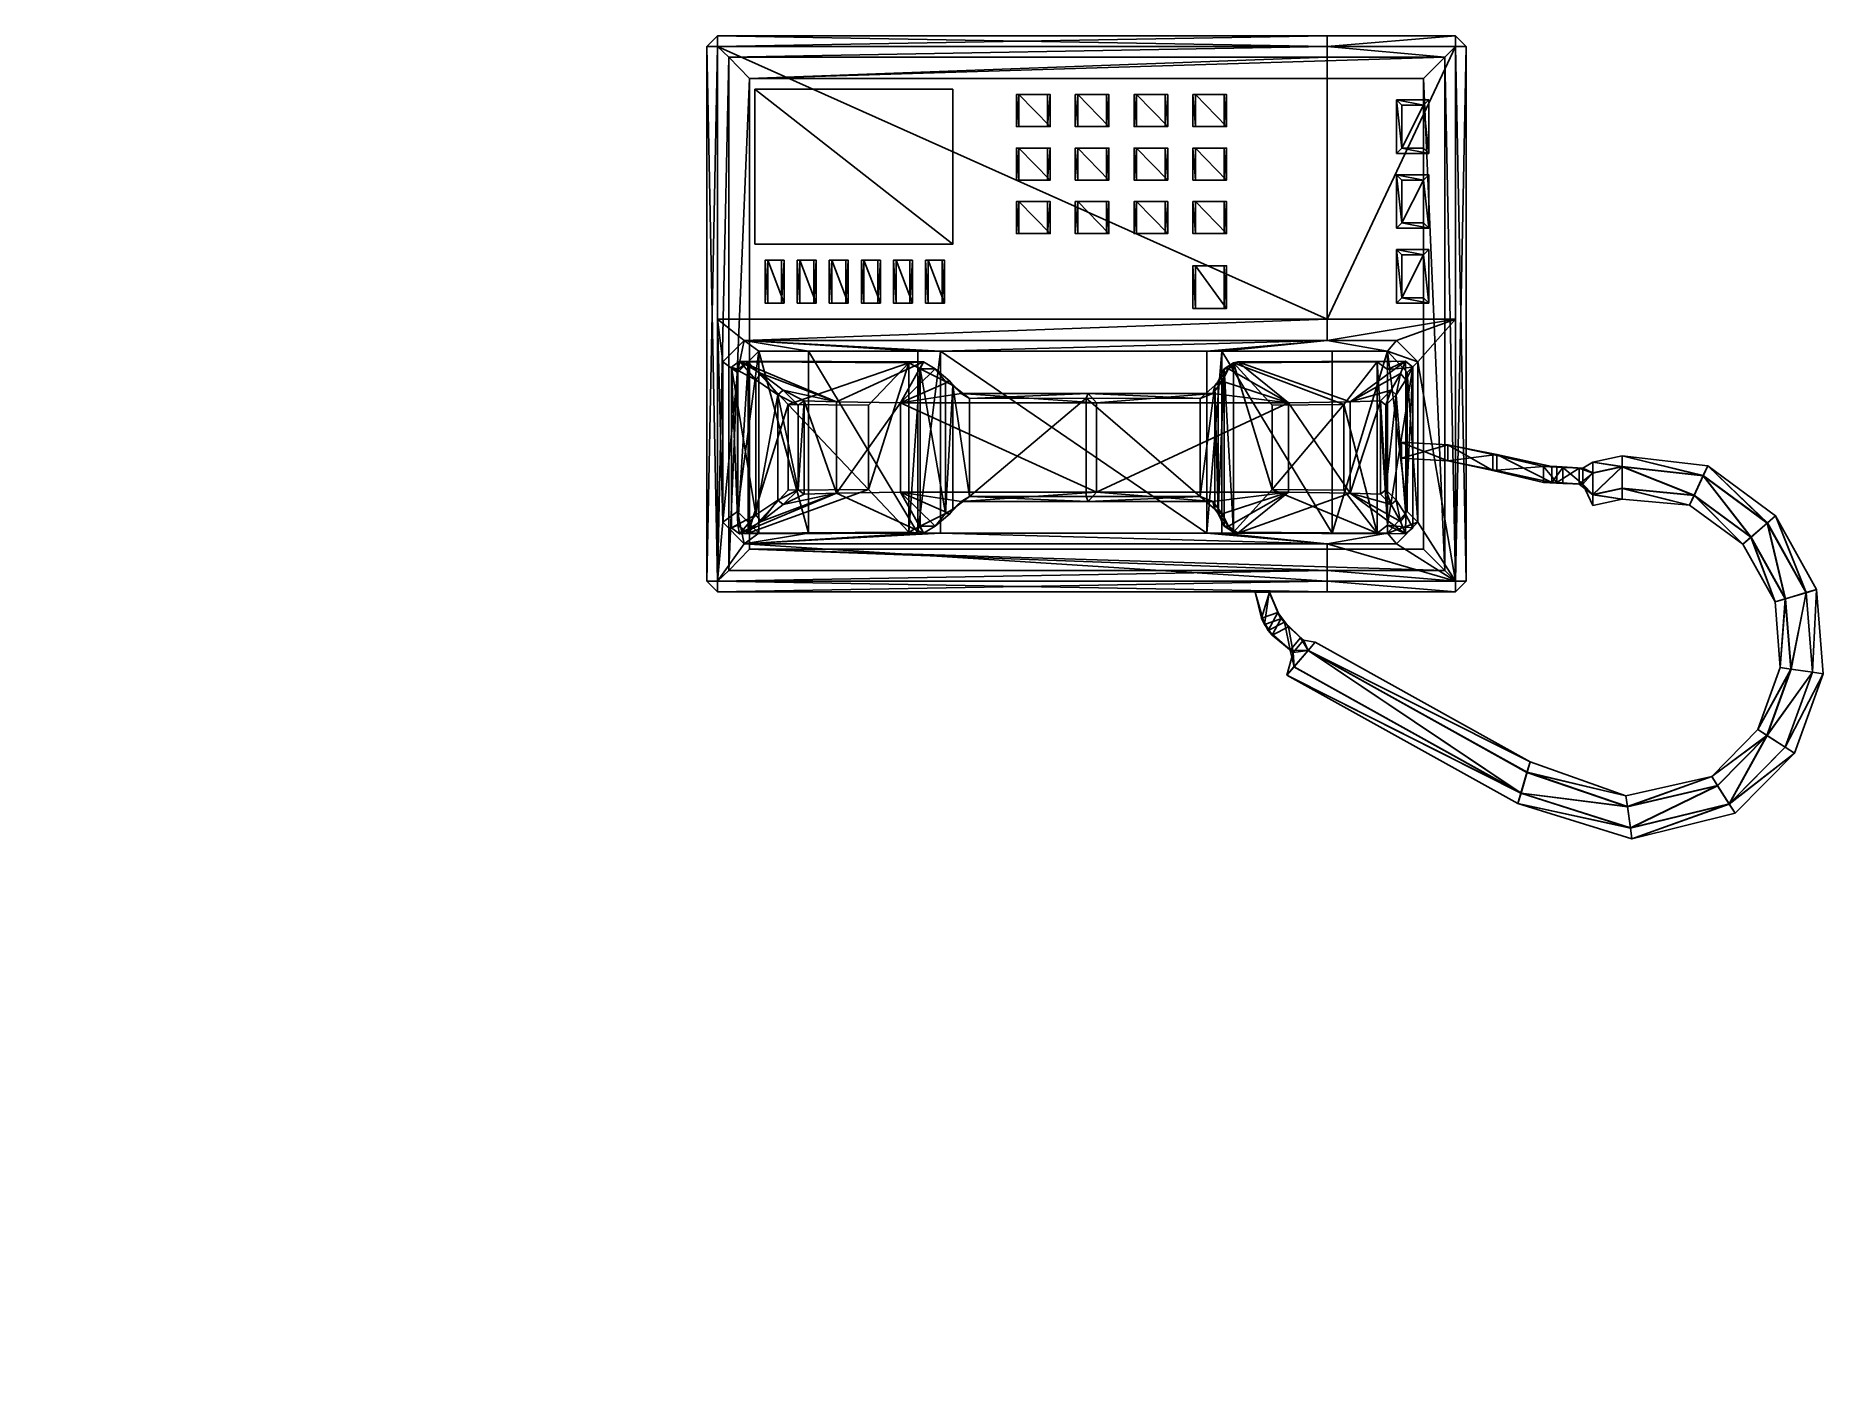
# Model space of a CAD drawing. Extents: x 0 to 20.9, y 0 to 15.8.
import ezdxf

# ---------------------------------------------------------------- set-up
doc = ezdxf.new("R2010")
doc.units = 0
doc.layers.get('0').update_dxf_attribs({"linetype": 'CONTINUOUS'})
doc.layers.add('_KTI_CONTROL', color=7, linetype='CONTINUOUS')

msp = doc.modelspace()

# ---------------------------------------------------------------- linework, layer by layer
at = {"layer": '_KTI_CONTROL'}
for points in [[(0, 0, 0), (0, 0, 0), (0, 0, 0), (0, 0, 0)], [(0, 0, 0), (0, 0, 0)], [(0, 0, 0), (0, 0, 0)]]:
    msp.add_polyline3d(points, dxfattribs=at)

# ---------------------------------------------------------------- meshes
at = {"color": 0, "linetype": 'BYBLOCK'}
mesh = msp.add_polyface(dxfattribs=at)
corners = [(8.912, 11.493, 8.122), (8.912, 10.501, 8.122), (8.981, 11.544, 8.128), (8.031, 11.997, 7.493), (8.281, 12.247, 7.433), (7.969, 12.497, 7.509), (7.844, 15.685, 7.414), (7.844, 9.435, 7.414), (7.969, 15.685, 7.509), (7.969, 9.435, 7.509), (8.031, 10.122, 7.493), (8.415, 11.786, 7.541), (8.674, 11.612, 7.871), (8.477, 11.861, 7.529), (8.735, 11.665, 7.859), (8.415, 10.208, 7.541), (9.361, 11.532, 8.115), (9.034, 9.997, 6.423), (9.034, 12.122, 6.423), (8.452, 12.122, 6.426), (8.202, 11.872, 6.464), (8.202, 10.247, 6.464), (8.205, 10.087, 6.5), (8.205, 11.907, 6.5), (8.327, 11.997, 6.475), (8.795, 11.498, 6.582), (10.203, 11.987, 6.605), (7.969, 15.685, 6.259), (8.101, 15.56, 6.227), (7.969, 9.435, 6.259), (8.101, 9.56, 6.227), (7.844, 9.435, 6.414), (7.844, 15.685, 6.414), (7.969, 15.81, 6.414), (8.224, 12.007, 7.082), (8.133, 11.935, 7.088), (7.969, 15.81, 7.351), (10.31, 12.122, 6.445)]
mesh.append_faces([[corners[k] for k in face] for face in [(33, 27, 32), (8, 36, 6)]], dxfattribs={"color": 0})
mesh.append_faces([[corners[k] for k in face] for face in [(23, 34, 24), (11, 34, 35), (4, 20, 19)]], dxfattribs={"vtx0": -1, "color": 0})
mesh.append_faces([[corners[k] for k in face] for face in [(3, 5, 10), (13, 12, 14), (0, 14, 12), (14, 16, 13), (13, 16, 34), (37, 4, 18)]], dxfattribs={"vtx0": -1, "vtx1": -1, "color": 0})
mesh.append_faces([[corners[k] for k in face] for face in [(11, 13, 34)]], dxfattribs={"vtx0": -1, "vtx2": -1, "color": 0})
mesh.append_faces([[corners[k] for k in face] for face in [(0, 1, 2), (6, 7, 8), (9, 8, 7), (11, 15, 12), (27, 28, 29), (30, 29, 28), (24, 34, 26), (23, 22, 35), (35, 34, 23), (6, 36, 32), (33, 32, 36), (3, 20, 4)]], dxfattribs={"vtx1": -1, "color": 0})
mesh.append_faces([[corners[k] for k in face] for face in [(3, 4, 5), (11, 12, 13)]], dxfattribs={"vtx1": -1, "vtx2": -1, "color": 0})
mesh.append_faces([[corners[k] for k in face] for face in [(1, 0, 12), (14, 2, 16), (0, 2, 14), (17, 18, 19), (19, 20, 21), (22, 23, 24), (25, 24, 26), (29, 31, 32), (32, 27, 29), (20, 3, 10), (32, 31, 7), (7, 6, 32), (15, 11, 35), (4, 19, 18)]], dxfattribs={"vtx2": -1, "color": 0})
mesh = msp.add_polyface(dxfattribs=at)
corners = [(9.361, 10.462, 8.115), (9.361, 11.532, 8.115), (8.981, 11.544, 8.128), (10.915, 11.571, 7.29), (10.915, 10.423, 7.29), (10.719, 11.72, 7.266), (12.276, 11.572, 7.082), (10.633, 10.225, 7.156), (10.633, 11.77, 7.156), (13.611, 11.571, 6.745), (12.3, 11.628, 7.201), (10.203, 10.007, 6.605), (10.203, 11.987, 6.605), (10.338, 11.916, 6.642), (9.733, 11.493, 6.648), (9.733, 10.504, 6.648), (10.31, 9.997, 6.445), (10.31, 12.122, 6.445), (9.034, 12.122, 6.423), (10.576, 12.122, 6.696), (8.795, 11.498, 6.582), (10.376, 11.999, 7.144), (10.511, 11.917, 7.181), (8.224, 12.007, 7.082), (10.818, 11.629, 7.438), (10.108, 11.52, 8.028), (8.281, 12.247, 7.433), (10.683, 11.772, 7.401), (12.399, 11.518, 7.692), (15.094, 15.81, 5.664), (15.094, 15.81, 4.664), (7.969, 15.81, 6.414), (7.969, 15.81, 7.351), (8.101, 15.56, 6.227), (7.969, 15.685, 6.259), (15.094, 15.685, 4.539), (15.094, 12.247, 5.789), (15.094, 12.497, 5.789), (7.969, 12.497, 7.509), (15.094, 15.685, 5.789), (7.969, 15.685, 7.509), (13.688, 9.997, 5.97), (13.688, 12.122, 5.97)]
mesh.append_faces([[corners[k] for k in face] for face in [(21, 13, 12), (12, 23, 21), (34, 30, 35), (39, 32, 40)]], dxfattribs={"vtx0": -1, "color": 0})
mesh.append_faces([[corners[k] for k in face] for face in [(10, 3, 24), (19, 26, 17), (24, 28, 10), (24, 5, 27), (27, 8, 22)]], dxfattribs={"vtx0": -1, "vtx1": -1, "color": 0})
mesh.append_faces([[corners[k] for k in face] for face in [(11, 12, 13), (1, 21, 23), (25, 22, 21), (25, 24, 27), (25, 27, 22), (24, 25, 28), (29, 30, 31)]], dxfattribs={"vtx0": -1, "vtx2": -1, "color": 0})
mesh.append_faces([[corners[k] for k in face] for face in [(3, 4, 5), (14, 12, 15), (17, 16, 19), (8, 7, 13), (13, 22, 8), (31, 30, 34)]], dxfattribs={"vtx1": -1, "color": 0})
mesh.append_faces([[corners[k] for k in face] for face in [(9, 6, 10), (6, 3, 10), (1, 25, 21), (3, 5, 24), (5, 8, 27), (36, 26, 19), (37, 38, 26)]], dxfattribs={"vtx1": -1, "vtx2": -1, "color": 0})
mesh.append_faces([[corners[k] for k in face] for face in [(0, 1, 2), (4, 3, 6), (7, 8, 5), (16, 17, 18), (12, 14, 20), (21, 22, 13), (31, 32, 29), (33, 34, 35), (37, 39, 40), (40, 38, 37), (39, 29, 32), (41, 42, 19)]], dxfattribs={"vtx2": -1, "color": 0})
mesh = msp.add_polyface(dxfattribs=at)
corners = [(13.819, 11.77, 6.512), (13.868, 11.772, 6.757), (13.941, 11.917, 6.487), (16.594, 12.497, 5.789), (16.594, 15.685, 5.789), (15.094, 12.497, 5.789), (15.094, 15.685, 5.789), (16.156, 11.997, 5.789), (15.906, 12.247, 5.789), (15.094, 12.247, 5.789), (15.95, 11.861, 6.017), (16.012, 11.786, 6.004), (16.01, 12.007, 5.507), (16.096, 11.935, 5.477), (16.719, 9.435, 5.664), (16.719, 15.685, 5.664), (16.594, 15.81, 5.664), (15.094, 15.81, 5.664), (13.688, 12.122, 5.97), (13.862, 12.122, 5.705), (15.798, 12.122, 4.897), (16.031, 11.872, 4.851), (15.801, 11.907, 4.963), (15.678, 11.997, 4.988), (15.289, 11.498, 5.269), (14.001, 11.987, 5.837), (16.594, 15.685, 4.539), (16.469, 15.56, 4.539), (15.094, 15.685, 4.539), (15.094, 15.56, 4.539), (16.594, 9.435, 4.539), (16.719, 15.685, 4.664), (16.594, 15.81, 4.664), (15.094, 15.81, 4.664), (8.101, 15.56, 6.227), (14.051, 11.999, 6.401), (10.576, 12.122, 6.696), (8.281, 12.247, 7.433), (15.364, 11.532, 6.901), (13.891, 11.916, 5.923)]
mesh.append_faces([[corners[k] for k in face] for face in [(16, 4, 15), (32, 31, 26)]], dxfattribs={"color": 0})
mesh.append_faces([[corners[k] for k in face] for face in [(12, 11, 13), (7, 20, 21), (12, 22, 23), (12, 25, 35), (5, 37, 9), (39, 35, 25)]], dxfattribs={"vtx0": -1, "color": 0})
mesh.append_faces([[corners[k] for k in face] for face in [(7, 3, 8), (8, 3, 9), (10, 11, 12), (33, 17, 32), (35, 38, 12)]], dxfattribs={"vtx0": -1, "vtx1": -1, "color": 0})
mesh.append_faces([[corners[k] for k in face] for face in [(0, 1, 2), (9, 18, 19), (9, 19, 20), (9, 36, 18)]], dxfattribs={"vtx0": -1, "vtx2": -1, "color": 0})
mesh.append_faces([[corners[k] for k in face] for face in [(3, 4, 5), (6, 5, 4), (5, 9, 3), (4, 16, 6), (17, 6, 16), (23, 24, 25), (26, 27, 28), (29, 28, 27), (15, 14, 31), (16, 32, 17), (2, 35, 39)]], dxfattribs={"vtx1": -1, "color": 0})
mesh.append_faces([[corners[k] for k in face] for face in [(14, 15, 4), (7, 8, 20), (20, 8, 9), (12, 13, 22), (27, 26, 30), (30, 26, 31), (32, 26, 28), (28, 33, 32), (16, 15, 31), (31, 32, 16), (28, 29, 34), (12, 23, 25), (2, 39, 0)]], dxfattribs={"vtx2": -1, "color": 0})
mesh = msp.add_polyface(dxfattribs=at)
corners = [(15.78, 10.501, 6.732), (15.78, 11.493, 6.732), (15.719, 11.544, 6.765), (13.611, 11.571, 6.745), (12.3, 11.628, 7.201), (13.758, 11.629, 6.843), (13.611, 10.423, 6.745), (12.276, 11.572, 7.082), (13.819, 11.77, 6.512), (13.819, 10.225, 6.512), (13.782, 11.72, 6.647), (15.902, 11.612, 6.409), (15.841, 11.665, 6.421), (15.364, 11.532, 6.901), (14.641, 11.52, 7.11), (13.868, 11.772, 6.757), (13.941, 11.917, 6.487), (14.051, 11.999, 6.401), (12.399, 11.518, 7.692), (16.594, 12.497, 5.789), (16.156, 11.997, 5.789), (16.594, 9.435, 5.789), (14.001, 11.987, 5.837), (14.001, 10.007, 5.837), (13.891, 11.916, 5.923), (13.688, 12.122, 5.97), (13.688, 9.997, 5.97), (13.862, 12.122, 5.705), (14.45, 11.493, 5.693), (14.45, 10.504, 5.693), (16.012, 11.786, 6.004), (16.012, 10.208, 6.004), (16.096, 11.935, 5.477), (16.594, 15.685, 5.789), (16.719, 9.435, 5.664), (15.801, 11.907, 4.963), (15.801, 10.087, 4.963), (15.678, 11.997, 4.988), (16.031, 11.872, 4.851), (15.798, 12.122, 4.897), (16.031, 10.247, 4.851), (15.152, 12.122, 5.166), (15.152, 9.997, 5.166), (16.156, 10.122, 5.789), (15.289, 11.498, 5.269), (16.594, 9.435, 4.539), (16.469, 9.56, 4.539), (16.469, 15.56, 4.539), (16.719, 15.685, 4.664), (16.719, 9.435, 4.664), (15.95, 11.861, 6.017), (16.01, 12.007, 5.507)]
mesh.append_faces([[corners[k] for k in face] for face in [(5, 14, 15), (15, 14, 16), (16, 14, 17), (14, 5, 18), (19, 20, 21), (22, 23, 24)]], dxfattribs={"vtx0": -1, "vtx1": -1, "color": 0})
mesh.append_faces([[corners[k] for k in face] for face in [(3, 4, 5), (10, 5, 15), (12, 1, 11), (18, 5, 4), (11, 50, 12), (13, 12, 50), (13, 50, 51)]], dxfattribs={"vtx0": -1, "vtx2": -1, "color": 0})
mesh.append_faces([[corners[k] for k in face] for face in [(3, 6, 7), (8, 9, 10), (1, 0, 11), (2, 12, 13), (2, 1, 12), (25, 26, 27), (30, 31, 32), (35, 36, 37), (38, 39, 40), (41, 42, 39), (20, 38, 43), (28, 22, 44), (49, 48, 34)]], dxfattribs={"vtx1": -1, "color": 0})
mesh.append_faces([[corners[k] for k in face] for face in [(10, 3, 5), (8, 10, 15), (11, 30, 50), (14, 13, 17)]], dxfattribs={"vtx1": -1, "vtx2": -1, "color": 0})
mesh.append_faces([[corners[k] for k in face] for face in [(0, 1, 2), (6, 3, 10), (22, 28, 29), (33, 21, 34), (36, 35, 32), (42, 41, 27), (45, 46, 47), (48, 49, 45), (31, 30, 11), (9, 8, 24)]], dxfattribs={"vtx2": -1, "color": 0})
mesh = msp.add_polyface(dxfattribs=at)
corners = [(16.469, 15.56, 4.539), (16.219, 15.31, 4.039), (8.344, 15.31, 4.039), (15.094, 15.56, 4.539), (16.469, 9.56, 4.539), (16.219, 9.81, 4.039), (8.344, 9.81, 4.039), (15.094, 9.56, 4.539), (8.101, 15.56, 6.227), (8.101, 9.56, 6.227)]
mesh.append_faces([[corners[k] for k in face] for face in [(3, 2, 8), (6, 7, 9)]], dxfattribs={"vtx0": -1, "color": 0})
mesh.append_faces([[corners[k] for k in face] for face in [(7, 6, 4)]], dxfattribs={"vtx0": -1, "vtx1": -1, "color": 0})
mesh.append_faces([[corners[k] for k in face] for face in [(2, 3, 0)]], dxfattribs={"vtx0": -1, "vtx2": -1, "color": 0})
mesh.append_faces([[corners[k] for k in face] for face in [(0, 4, 1), (5, 1, 4), (5, 4, 6)]], dxfattribs={"vtx1": -1, "color": 0})
mesh.append_faces([[corners[k] for k in face] for face in [(0, 1, 2), (9, 8, 2), (2, 6, 9)]], dxfattribs={"vtx2": -1, "color": 0})
at = {"color": 7, "linetype": 'BYBLOCK'}
mesh = msp.add_polyface(dxfattribs=at)
corners = [(8.406, 13.372, 7.408), (10.719, 13.372, 6.851), (8.406, 15.185, 7.408), (10.719, 15.185, 6.851)]
mesh.append_faces([[corners[k] for k in face] for face in [(0, 1, 2), (3, 2, 1)]], dxfattribs={"vtx1": -1, "color": 7})
at = {"color": 251, "linetype": 'BYBLOCK'}
mesh = msp.add_polyface(dxfattribs=at)
corners = [(12.544, 14.747, 6.536), (12.515, 14.747, 6.415), (12.544, 15.122, 6.536), (12.515, 15.122, 6.415), (12.544, 14.122, 6.536), (12.515, 14.122, 6.415), (12.544, 14.497, 6.536), (12.515, 14.497, 6.415), (12.544, 13.497, 6.536), (12.515, 13.497, 6.415), (12.544, 13.872, 6.536), (12.515, 13.872, 6.415), (13.232, 14.122, 6.369), (13.202, 14.122, 6.247), (13.232, 14.497, 6.369), (13.202, 14.497, 6.247), (13.232, 13.497, 6.369), (13.202, 13.497, 6.247), (13.232, 13.872, 6.369), (13.202, 13.872, 6.247), (13.232, 14.747, 6.369), (13.202, 14.747, 6.247), (13.232, 15.122, 6.369), (13.202, 15.122, 6.247), (13.919, 14.747, 6.203), (13.89, 14.747, 6.082), (13.919, 15.122, 6.203), (13.89, 15.122, 6.082), (13.919, 14.122, 6.203), (13.89, 14.122, 6.082), (13.919, 14.497, 6.203), (13.89, 14.497, 6.082), (13.919, 13.497, 6.203), (13.89, 13.497, 6.082), (13.919, 13.872, 6.203), (13.89, 13.872, 6.082), (13.919, 12.622, 6.203), (13.89, 12.622, 6.082), (13.919, 13.122, 6.203), (13.89, 13.122, 6.082), (13.555, 14.747, 6.292), (13.555, 15.122, 6.292), (13.525, 15.122, 6.17), (13.525, 14.747, 6.17), (13.555, 14.497, 6.292), (13.525, 14.497, 6.17), (13.555, 14.122, 6.292), (13.525, 14.122, 6.17), (13.555, 13.497, 6.292), (13.555, 13.872, 6.292), (13.525, 13.872, 6.17), (13.525, 13.497, 6.17), (13.555, 13.122, 6.292), (13.525, 13.122, 6.17), (13.555, 12.622, 6.292), (13.525, 12.622, 6.17), (12.867, 14.122, 6.457), (12.838, 14.122, 6.336), (12.838, 14.497, 6.336), (12.867, 14.497, 6.457), (12.838, 13.872, 6.336), (12.867, 13.872, 6.457), (12.867, 13.497, 6.457), (12.838, 13.497, 6.336), (12.838, 15.122, 6.336), (12.867, 15.122, 6.457), (12.867, 14.747, 6.457), (12.838, 14.747, 6.336), (11.857, 14.122, 6.703), (11.827, 14.122, 6.581), (11.857, 14.497, 6.703), (11.827, 14.497, 6.581), (11.857, 13.497, 6.703), (11.827, 13.497, 6.581), (11.857, 13.872, 6.703), (11.827, 13.872, 6.581), (11.857, 14.747, 6.703), (11.827, 14.747, 6.581), (11.857, 15.122, 6.703), (11.827, 15.122, 6.581), (12.18, 15.122, 6.625), (12.15, 15.122, 6.503), (12.18, 14.747, 6.625), (12.15, 14.747, 6.503), (12.18, 14.497, 6.625), (12.15, 14.497, 6.503), (12.18, 14.122, 6.625), (12.15, 14.122, 6.503), (12.18, 13.872, 6.625), (12.15, 13.872, 6.503), (12.18, 13.497, 6.625), (12.15, 13.497, 6.503), (11.492, 14.122, 6.791), (11.463, 14.122, 6.67), (11.463, 14.497, 6.67), (11.492, 14.497, 6.791), (11.463, 13.872, 6.67), (11.492, 13.872, 6.791), (11.492, 13.497, 6.791), (11.463, 13.497, 6.67), (11.463, 15.122, 6.67), (11.492, 15.122, 6.791), (11.492, 14.747, 6.791), (11.463, 14.747, 6.67)]
mesh.append_faces([[corners[k] for k in face] for face in [(0, 1, 2), (3, 2, 1), (4, 5, 6), (7, 6, 5), (8, 9, 10), (11, 10, 9), (12, 13, 14), (15, 14, 13), (16, 17, 18), (19, 18, 17), (20, 21, 22), (23, 22, 21), (24, 25, 26), (27, 26, 25), (28, 29, 30), (31, 30, 29), (32, 33, 34), (35, 34, 33), (36, 37, 38), (39, 38, 37), (40, 24, 41), (26, 41, 24), (41, 42, 40), (43, 40, 42), (44, 45, 46), (47, 46, 45), (46, 28, 44), (30, 44, 28), (48, 32, 49), (34, 49, 32), (49, 50, 48), (51, 48, 50), (52, 53, 54), (55, 54, 53), (54, 36, 52), (38, 52, 36), (40, 43, 24), (25, 24, 43), (46, 47, 28), (29, 28, 47), (48, 51, 32), (33, 32, 51), (54, 55, 36), (37, 36, 55), (56, 57, 12), (13, 12, 57), (62, 63, 16), (17, 16, 63), (66, 67, 20), (21, 20, 67), (59, 58, 56), (57, 56, 58), (61, 60, 62), (63, 62, 60), (65, 64, 66), (67, 66, 64), (56, 12, 59), (14, 59, 12), (62, 16, 61), (18, 61, 16), (66, 20, 65), (22, 65, 20), (68, 69, 70), (71, 70, 69), (72, 73, 74), (75, 74, 73), (76, 77, 78), (79, 78, 77), (80, 81, 82), (83, 82, 81), (84, 85, 86), (87, 86, 85), (88, 89, 90), (91, 90, 89), (82, 0, 80), (2, 80, 0), (86, 4, 84), (6, 84, 4), (90, 8, 88), (10, 88, 8), (82, 83, 0), (1, 0, 83), (86, 87, 4), (5, 4, 87), (90, 91, 8), (9, 8, 91), (92, 93, 68), (69, 68, 93), (98, 99, 72), (73, 72, 99), (102, 103, 76), (77, 76, 103), (95, 94, 92), (93, 92, 94), (97, 96, 98), (99, 98, 96), (101, 100, 102), (103, 102, 100), (92, 68, 95), (70, 95, 68), (98, 72, 97), (74, 97, 72), (102, 76, 101), (78, 101, 76)]], dxfattribs={"vtx1": -1, "color": 251})
mesh.append_faces([[corners[k] for k in face] for face in [(26, 27, 42), (42, 41, 26), (30, 31, 45), (45, 44, 30), (34, 35, 50), (50, 49, 34), (38, 39, 53), (53, 52, 38), (14, 15, 58), (58, 59, 14), (18, 19, 60), (60, 61, 18), (22, 23, 64), (64, 65, 22), (2, 3, 81), (81, 80, 2), (6, 7, 85), (85, 84, 6), (10, 11, 89), (89, 88, 10), (70, 71, 94), (94, 95, 70), (74, 75, 96), (96, 97, 74), (78, 79, 100), (100, 101, 78)]], dxfattribs={"vtx2": -1, "color": 251})
mesh = msp.add_polyface(dxfattribs=at)
corners = [(16.219, 14.997, 5.978), (15.969, 14.997, 5.978), (15.969, 14.497, 5.978), (16.219, 14.497, 5.978), (16.219, 14.122, 5.978), (15.969, 14.122, 5.978), (15.969, 13.622, 5.978), (16.219, 13.622, 5.978), (16.219, 13.247, 5.978), (15.969, 13.247, 5.978), (15.969, 12.747, 5.978), (16.219, 12.747, 5.978), (16.281, 14.435, 5.791), (16.281, 15.06, 5.791), (16.281, 13.56, 5.791), (16.281, 14.185, 5.791), (16.281, 12.685, 5.791), (16.281, 13.31, 5.791), (15.906, 14.435, 5.791), (15.906, 15.06, 5.791), (15.906, 13.56, 5.791), (15.906, 14.185, 5.791), (15.906, 12.685, 5.791), (15.906, 13.31, 5.791)]
mesh.append_faces([[corners[k] for k in face] for face in [(3, 12, 0), (13, 0, 12), (7, 14, 4), (15, 4, 14), (11, 16, 8), (17, 8, 16), (18, 12, 2), (3, 2, 12), (1, 19, 2), (18, 2, 19), (20, 14, 6), (7, 6, 14), (5, 21, 6), (20, 6, 21), (22, 16, 10), (11, 10, 16), (9, 23, 10), (22, 10, 23)]], dxfattribs={"vtx1": -1, "color": 251})
mesh.append_faces([[corners[k] for k in face] for face in [(0, 1, 2), (2, 3, 0), (4, 5, 6), (6, 7, 4), (8, 9, 10), (10, 11, 8), (8, 17, 23), (23, 9, 8), (4, 15, 21), (21, 5, 4), (0, 13, 19), (19, 1, 0)]], dxfattribs={"vtx2": -1, "color": 251})
mesh = msp.add_polyface(dxfattribs=at)
corners = [(8.555, 12.685, 7.498), (8.747, 12.685, 7.451), (8.555, 13.185, 7.498), (8.747, 13.185, 7.451), (8.525, 13.185, 7.377), (8.525, 12.685, 7.377), (9.122, 12.685, 7.36), (9.093, 12.685, 7.238), (9.122, 13.185, 7.36), (9.093, 13.185, 7.238), (9.305, 12.685, 7.317), (9.497, 12.685, 7.27), (9.305, 13.185, 7.317), (9.497, 13.185, 7.27), (10.055, 12.685, 7.138), (10.247, 12.685, 7.091), (10.055, 13.185, 7.138), (10.247, 13.185, 7.091), (9.872, 12.685, 7.182), (9.843, 12.685, 7.06), (9.872, 13.185, 7.182), (9.843, 13.185, 7.06), (9.68, 13.185, 7.229), (9.65, 13.185, 7.107), (9.68, 12.685, 7.229), (9.65, 12.685, 7.107), (9.275, 12.685, 7.195), (9.468, 12.685, 7.148), (9.275, 13.185, 7.195), (9.468, 13.185, 7.148), (10.622, 12.685, 6.999), (10.593, 12.685, 6.877), (10.622, 13.185, 6.999), (10.593, 13.185, 6.877), (10.218, 13.185, 6.97), (10.025, 13.185, 7.017), (10.025, 12.685, 7.017), (10.218, 12.685, 6.97), (10.43, 12.685, 7.046), (10.4, 12.685, 6.924), (10.4, 13.185, 6.924), (10.43, 13.185, 7.046), (8.93, 13.185, 7.407), (8.9, 13.185, 7.285), (8.93, 12.685, 7.407), (8.9, 12.685, 7.285), (8.718, 12.685, 7.33), (8.718, 13.185, 7.33)]
mesh.append_faces([[corners[k] for k in face] for face in [(0, 1, 2), (3, 2, 1), (2, 4, 0), (5, 0, 4), (6, 7, 8), (9, 8, 7), (10, 11, 12), (13, 12, 11), (14, 15, 16), (17, 16, 15), (18, 19, 20), (21, 20, 19), (22, 23, 24), (25, 24, 23), (24, 25, 18), (19, 18, 25), (24, 18, 22), (20, 22, 18), (10, 26, 11), (27, 11, 26), (12, 28, 10), (26, 10, 28), (11, 27, 13), (29, 13, 27), (30, 31, 32), (33, 32, 31), (16, 35, 14), (36, 14, 35), (14, 36, 15), (37, 15, 36), (38, 39, 30), (31, 30, 39), (38, 30, 41), (32, 41, 30), (15, 37, 17), (34, 17, 37), (41, 40, 38), (39, 38, 40), (42, 43, 44), (45, 44, 43), (44, 45, 6), (7, 6, 45), (0, 5, 1), (46, 1, 5), (1, 46, 3), (47, 3, 46), (44, 6, 42), (8, 42, 6)]], dxfattribs={"vtx1": -1, "color": 251})
mesh.append_faces([[corners[k] for k in face] for face in [(20, 21, 23), (23, 22, 20), (13, 29, 28), (28, 12, 13), (17, 34, 35), (35, 16, 17), (32, 33, 40), (40, 41, 32), (8, 9, 43), (43, 42, 8), (3, 47, 4), (4, 2, 3)]], dxfattribs={"vtx2": -1, "color": 251})
at = {"color": 0, "linetype": 'BYBLOCK'}
mesh = msp.add_polyface(dxfattribs=at)
corners = [(8.981, 11.544, 8.128), (8.981, 10.45, 8.128), (9.361, 10.462, 8.115), (8.912, 10.501, 8.122), (7.969, 9.435, 7.509), (8.281, 9.872, 7.433), (8.031, 10.122, 7.493), (7.969, 12.497, 7.509), (8.674, 10.382, 7.871), (8.415, 10.208, 7.541), (8.477, 10.133, 7.529), (8.735, 10.329, 7.859), (8.674, 11.612, 7.871), (8.795, 10.498, 6.582), (8.795, 11.498, 6.582), (9.733, 10.504, 6.648), (9.733, 11.493, 6.648), (9.034, 12.122, 6.423), (9.034, 9.997, 6.423), (10.31, 9.997, 6.445), (8.452, 12.122, 6.426), (8.452, 9.997, 6.426), (8.202, 10.247, 6.464), (8.327, 11.997, 6.475), (8.327, 9.997, 6.475), (8.205, 10.087, 6.5), (10.203, 10.007, 6.605), (7.969, 9.435, 6.259), (7.969, 9.31, 6.414), (7.844, 9.435, 6.414), (8.224, 9.987, 7.082), (8.133, 10.059, 7.088), (8.133, 11.935, 7.088), (8.202, 11.872, 6.464), (7.969, 9.31, 7.351), (7.844, 9.435, 7.414), (10.376, 9.995, 7.144)]
mesh.append_faces([[corners[k] for k in face] for face in [(27, 28, 29), (34, 4, 35)]], dxfattribs={"color": 0})
mesh.append_faces([[corners[k] for k in face] for face in [(30, 25, 24), (30, 9, 31), (5, 18, 21), (22, 5, 21)]], dxfattribs={"vtx0": -1, "color": 0})
mesh.append_faces([[corners[k] for k in face] for face in [(1, 0, 3), (4, 6, 7), (13, 14, 15), (16, 15, 14), (10, 9, 30), (36, 2, 30)]], dxfattribs={"vtx0": -1, "vtx1": -1, "color": 0})
mesh.append_faces([[corners[k] for k in face] for face in [(0, 1, 2), (4, 5, 6), (8, 10, 11), (11, 3, 8), (23, 24, 25), (2, 11, 10), (2, 10, 30), (5, 19, 18)]], dxfattribs={"vtx0": -1, "vtx2": -1, "color": 0})
mesh.append_faces([[corners[k] for k in face] for face in [(8, 12, 9), (1, 3, 11), (1, 11, 2), (13, 24, 14), (31, 32, 25), (6, 5, 22)]], dxfattribs={"vtx1": -1, "color": 0})
mesh.append_faces([[corners[k] for k in face] for face in [(8, 9, 10), (23, 14, 24)]], dxfattribs={"vtx1": -1, "vtx2": -1, "color": 0})
mesh.append_faces([[corners[k] for k in face] for face in [(12, 8, 3), (17, 18, 19), (20, 21, 18), (22, 21, 20), (15, 26, 24), (24, 13, 15), (30, 24, 26), (30, 31, 25), (6, 22, 33), (34, 35, 29), (29, 28, 34), (32, 31, 9)]], dxfattribs={"vtx2": -1, "color": 0})
mesh = msp.add_polyface(dxfattribs=at)
corners = [(9.361, 11.532, 8.115), (9.361, 10.462, 8.115), (10.108, 11.52, 8.028), (10.108, 10.474, 8.028), (12.399, 10.476, 7.692), (12.399, 11.518, 7.692), (10.719, 10.274, 7.266), (10.719, 11.72, 7.266), (10.915, 10.423, 7.29), (12.276, 11.572, 7.082), (12.276, 10.422, 7.082), (10.633, 10.225, 7.156), (13.611, 10.423, 6.745), (12.3, 10.366, 7.201), (10.338, 11.916, 6.642), (10.338, 10.078, 6.642), (10.203, 10.007, 6.605), (9.733, 10.504, 6.648), (10.203, 11.987, 6.605), (10.576, 9.997, 6.696), (10.576, 12.122, 6.696), (10.31, 9.997, 6.445), (10.511, 10.078, 7.181), (10.376, 9.995, 7.144), (8.224, 9.987, 7.082), (10.818, 10.365, 7.438), (8.281, 9.872, 7.433), (10.683, 10.222, 7.401), (15.094, 9.31, 4.664), (15.094, 9.31, 5.664), (7.969, 9.31, 6.414), (7.969, 9.31, 7.351), (7.969, 9.435, 6.259), (8.101, 9.56, 6.227), (15.094, 9.56, 4.539), (15.094, 9.435, 4.539), (15.094, 9.872, 5.789), (7.969, 9.435, 7.509), (15.094, 9.435, 5.789), (13.688, 9.997, 5.97)]
mesh.append_faces([[corners[k] for k in face] for face in [(15, 23, 16), (24, 16, 23), (28, 32, 35), (31, 38, 37)]], dxfattribs={"vtx0": -1, "color": 0})
mesh.append_faces([[corners[k] for k in face] for face in [(6, 7, 8), (10, 9, 12), (25, 3, 27), (27, 3, 22), (22, 3, 23), (3, 25, 4), (28, 29, 30), (36, 19, 26)]], dxfattribs={"vtx0": -1, "vtx1": -1, "color": 0})
mesh.append_faces([[corners[k] for k in face] for face in [(4, 5, 2), (9, 10, 8), (7, 6, 11), (8, 13, 25), (4, 25, 13), (6, 25, 27), (11, 27, 22)]], dxfattribs={"vtx0": -1, "vtx2": -1, "color": 0})
mesh.append_faces([[corners[k] for k in face] for face in [(0, 1, 2), (3, 2, 1), (19, 20, 21), (15, 14, 11), (22, 23, 15), (31, 30, 29), (29, 38, 31)]], dxfattribs={"vtx1": -1, "color": 0})
mesh.append_faces([[corners[k] for k in face] for face in [(10, 12, 13), (16, 17, 18), (8, 10, 13), (3, 1, 23), (19, 21, 26), (6, 8, 25), (11, 6, 27), (37, 38, 26)]], dxfattribs={"vtx1": -1, "vtx2": -1, "color": 0})
mesh.append_faces([[corners[k] for k in face] for face in [(2, 3, 4), (14, 15, 16), (22, 15, 11), (32, 33, 34), (34, 35, 32), (28, 30, 32), (20, 19, 39)]], dxfattribs={"vtx2": -1, "color": 0})
mesh = msp.add_polyface(dxfattribs=at)
corners = [(15.364, 11.532, 6.901), (15.364, 10.462, 6.901), (15.719, 11.544, 6.765), (14.641, 11.52, 7.11), (14.641, 10.474, 7.11), (12.3, 10.366, 7.201), (13.611, 10.423, 6.745), (13.758, 10.365, 6.843), (13.782, 10.274, 6.647), (13.782, 11.72, 6.647), (13.819, 10.225, 6.512), (13.941, 10.078, 6.487), (14.051, 9.995, 6.401), (13.868, 10.222, 6.757), (12.399, 10.476, 7.692), (12.399, 11.518, 7.692), (13.891, 10.078, 5.923), (13.891, 11.916, 5.923), (14.001, 10.007, 5.837), (13.862, 9.997, 5.705), (13.862, 12.122, 5.705), (13.688, 9.997, 5.97), (14.45, 10.504, 5.693), (14.001, 11.987, 5.837), (15.678, 9.997, 4.988), (15.289, 10.498, 5.269), (15.289, 11.498, 5.269), (14.531, 9.308, 5.351), (14.531, 9.308, 5.101), (14.156, 9.308, 5.101), (14.156, 9.308, 5.351), (15.798, 9.997, 4.897), (15.094, 9.872, 5.789), (14.45, 11.493, 5.693), (15.152, 9.997, 5.166), (16.01, 9.987, 5.507), (10.576, 9.997, 6.696), (8.281, 9.872, 7.433), (15.094, 9.435, 5.789)]
mesh.append_faces([[corners[k] for k in face] for face in [(18, 35, 12), (37, 38, 32), (12, 16, 18)]], dxfattribs={"vtx0": -1, "color": 0})
mesh.append_faces([[corners[k] for k in face] for face in [(5, 6, 7), (7, 8, 13), (13, 10, 11), (7, 14, 5), (15, 14, 3)]], dxfattribs={"vtx0": -1, "vtx1": -1, "color": 0})
mesh.append_faces([[corners[k] for k in face] for face in [(4, 11, 12), (4, 7, 13), (4, 13, 11), (7, 4, 14), (32, 19, 21), (26, 25, 22), (22, 33, 26), (32, 21, 36), (1, 12, 35)]], dxfattribs={"vtx0": -1, "vtx2": -1, "color": 0})
mesh.append_faces([[corners[k] for k in face] for face in [(0, 1, 2), (8, 9, 10), (4, 3, 14), (16, 17, 18), (19, 20, 21), (18, 22, 24), (25, 24, 22), (24, 35, 18), (16, 11, 10)]], dxfattribs={"vtx1": -1, "color": 0})
mesh.append_faces([[corners[k] for k in face] for face in [(6, 8, 7), (8, 10, 13), (22, 18, 23), (31, 19, 32), (1, 4, 12)]], dxfattribs={"vtx1": -1, "vtx2": -1, "color": 0})
mesh.append_faces([[corners[k] for k in face] for face in [(1, 0, 3), (3, 4, 1), (9, 8, 6), (24, 25, 26), (27, 28, 29), (29, 30, 27), (20, 19, 34), (12, 11, 16), (17, 16, 10)]], dxfattribs={"vtx2": -1, "color": 0})
mesh = msp.add_polyface(dxfattribs=at)
corners = [(15.719, 11.544, 6.765), (15.719, 10.45, 6.765), (15.78, 10.501, 6.732), (15.364, 10.462, 6.901), (15.902, 10.382, 6.409), (15.902, 11.612, 6.409), (15.841, 10.329, 6.421), (16.594, 9.435, 5.789), (16.156, 10.122, 5.789), (15.906, 9.872, 5.789), (15.094, 9.872, 5.789), (15.094, 9.435, 5.789), (16.156, 11.997, 5.789), (16.096, 10.059, 5.477), (16.096, 11.935, 5.477), (16.012, 10.208, 6.004), (15.95, 10.133, 6.017), (16.01, 9.987, 5.507), (16.594, 9.31, 5.664), (15.094, 9.31, 5.664), (16.719, 9.435, 5.664), (15.678, 9.997, 4.988), (15.678, 11.997, 4.988), (15.801, 10.087, 4.963), (15.798, 9.997, 4.897), (16.031, 10.247, 4.851), (15.798, 12.122, 4.897), (15.152, 9.997, 5.166), (15.289, 11.498, 5.269), (16.031, 11.872, 4.851), (15.094, 9.435, 4.539), (15.094, 9.56, 4.539), (16.594, 9.435, 4.539), (16.469, 9.56, 4.539), (16.594, 9.31, 4.664), (15.094, 9.31, 4.664), (16.719, 9.435, 4.664)]
mesh.append_faces([[corners[k] for k in face] for face in [(7, 18, 20), (36, 34, 32)]], dxfattribs={"color": 0})
mesh.append_faces([[corners[k] for k in face] for face in [(15, 17, 13), (24, 8, 25), (24, 10, 9), (23, 17, 21)]], dxfattribs={"vtx0": -1, "color": 0})
mesh.append_faces([[corners[k] for k in face] for face in [(1, 0, 3), (2, 6, 4), (8, 7, 12), (21, 22, 23), (16, 4, 6), (6, 3, 16), (16, 3, 17)]], dxfattribs={"vtx0": -1, "vtx1": -1, "color": 0})
mesh.append_faces([[corners[k] for k in face] for face in [(0, 1, 2), (7, 8, 9), (7, 9, 10), (15, 16, 17), (19, 35, 34)]], dxfattribs={"vtx0": -1, "vtx2": -1, "color": 0})
mesh.append_faces([[corners[k] for k in face] for face in [(4, 5, 2), (13, 14, 15), (24, 25, 26), (24, 26, 27), (25, 8, 29), (13, 17, 23), (30, 31, 32), (33, 32, 31), (32, 34, 30), (35, 30, 34), (20, 18, 36), (34, 36, 18)]], dxfattribs={"vtx1": -1, "color": 0})
mesh.append_faces([[corners[k] for k in face] for face in [(28, 22, 21), (15, 4, 16)]], dxfattribs={"vtx1": -1, "vtx2": -1, "color": 0})
mesh.append_faces([[corners[k] for k in face] for face in [(6, 1, 3), (2, 1, 6), (10, 11, 7), (18, 7, 11), (11, 19, 18), (24, 9, 8), (14, 13, 23), (34, 18, 19), (5, 4, 15)]], dxfattribs={"vtx2": -1, "color": 0})
mesh = msp.add_polyface(dxfattribs=at)
corners = [(16.506, 10.839, 6.292), (16.506, 11.026, 6.292), (17.032, 10.727, 6.165), (17.032, 10.915, 6.165), (15.965, 10.872, 6.187), (15.965, 11.06, 6.187), (17.076, 10.727, 6.288), (16.504, 10.839, 6.418), (17.076, 10.915, 6.288), (16.504, 11.026, 6.418), (15.952, 10.872, 6.311), (15.952, 11.06, 6.311), (14.251, 9.306, 5.291), (14.254, 9.306, 5.145), (14.362, 8.927, 5.06), (14.326, 9.002, 4.976), (14.419, 9.307, 5.145), (14.417, 9.307, 5.291), (14.554, 8.993, 5.06), (14.519, 9.067, 4.976), (20.695, 9.3, 4.504), (20.241, 10.115, 4.504), (20.451, 9.228, 4.506), (20.05, 9.949, 4.506), (20.769, 8.37, 4.504), (20.518, 8.406, 4.506), (20.449, 7.493, 4.504), (20.236, 7.63, 4.506), (18.603, 6.798, 4.506), (18.639, 6.547, 4.504), (19.658, 7.041, 4.506), (19.795, 6.828, 4.504), (18.544, 10.773, 4.504), (18.2, 10.7, 4.504), (18.2, 10.447, 4.506), (18.544, 10.52, 4.506), (19.385, 10.438, 4.506), (19.49, 10.668, 4.504), (17.43, 7.198, 4.506), (17.359, 6.955, 4.504), (14.872, 8.623, 4.506), (14.706, 8.431, 4.504), (14.644, 8.899, 4.57), (14.452, 8.801, 4.57), (14.696, 8.6, 4.262), (14.817, 8.743, 4.262), (17.85, 10.762, 4.572), (17.85, 10.575, 4.572), (18.083, 10.568, 4.264), (18.083, 10.756, 4.264), (20.336, 10.197, 4.284), (20.815, 9.335, 4.284), (20.893, 8.352, 4.284), (20.555, 7.425, 4.284), (18.544, 10.899, 4.284), (18.2, 10.826, 4.284), (19.542, 10.782, 4.284), (14.624, 8.337, 4.284), (17.324, 6.834, 4.284), (17.467, 7.321, 4.287), (14.956, 8.72, 4.287), (19.589, 7.149, 4.287), (18.585, 6.925, 4.287), (18.657, 6.423, 4.284), (19.863, 6.723, 4.284), (18.544, 10.392, 4.287), (18.2, 10.319, 4.287), (19.331, 10.321, 4.287), (19.953, 9.865, 4.287), (20.329, 9.192, 4.287), (20.391, 8.424, 4.287), (20.128, 7.699, 4.287), (20.449, 9.227, 4.067), (20.048, 9.947, 4.067), (20.239, 10.113, 4.065), (20.692, 9.299, 4.065), (20.515, 8.406, 4.067), (20.766, 8.37, 4.065), (20.234, 7.632, 4.067), (20.447, 7.494, 4.065), (19.656, 7.044, 4.067), (19.793, 6.83, 4.065), (18.639, 6.55, 4.065), (18.603, 6.801, 4.067), (18.544, 10.517, 4.067), (18.2, 10.444, 4.067), (18.544, 10.771, 4.065), (18.2, 10.698, 4.065), (19.489, 10.666, 4.065), (19.384, 10.435, 4.067), (17.36, 6.957, 4.065), (17.431, 7.201, 4.067), (14.708, 8.434, 4.065), (14.874, 8.625, 4.067), (14.784, 8.771, 4.11), (14.663, 8.628, 4.11), (18.04, 10.756, 4.112), (18.04, 10.568, 4.112), (14.405, 8.858, 4.503), (14.597, 8.956, 4.503), (17.777, 10.588, 4.504), (17.777, 10.776, 4.504), (17.623, 10.588, 5.405), (17.623, 10.776, 5.405), (17.72, 10.588, 5.489), (17.72, 10.776, 5.489)]
mesh.append_faces([[corners[k] for k in face] for face in [(45, 40, 60), (57, 41, 44), (66, 34, 48), (49, 33, 55)]], dxfattribs={"color": 0})
mesh.append_faces([[corners[k] for k in face] for face in [(0, 6, 7), (8, 1, 9), (0, 10, 4), (11, 1, 5), (14, 13, 15), (16, 18, 19), (16, 15, 13), (17, 14, 18), (30, 29, 31), (32, 36, 37), (28, 39, 29), (42, 44, 45), (50, 20, 51), (52, 26, 53), (37, 54, 32), (39, 57, 58), (59, 40, 38), (44, 40, 45), (28, 61, 62), (63, 31, 29), (67, 35, 65), (48, 33, 49), (36, 68, 23), (56, 21, 50), (23, 69, 22), (22, 70, 25), (25, 71, 27), (31, 53, 26), (61, 27, 71), (38, 62, 59), (58, 29, 39), (51, 24, 52), (80, 82, 83), (86, 89, 84), (83, 90, 91), (95, 93, 92), (97, 87, 85), (44, 98, 95), (99, 45, 94), (48, 100, 97), (101, 49, 96), (50, 75, 74), (52, 79, 77), (88, 54, 56), (95, 99, 94), (90, 57, 92), (59, 93, 60), (93, 45, 60), (92, 44, 95), (83, 61, 80), (63, 81, 64), (67, 84, 89), (85, 48, 97), (87, 49, 55), (89, 68, 67), (56, 74, 88), (73, 69, 68), (72, 70, 69), (76, 71, 70), (61, 78, 80), (81, 53, 64), (91, 62, 83), (58, 82, 63), (51, 77, 75), (102, 47, 104), (46, 103, 105), (98, 19, 99), (15, 43, 14), (42, 19, 18), (43, 18, 14), (104, 2, 102), (3, 105, 103)]], dxfattribs={"vtx0": -1, "color": 0})
mesh.append_faces([[corners[k] for k in face] for face in [(0, 1, 2), (3, 2, 1), (3, 1, 8), (7, 10, 0), (9, 7, 8), (6, 8, 7), (12, 13, 14), (19, 15, 16), (20, 21, 22), (23, 22, 21), (24, 20, 25), (22, 25, 20), (26, 24, 27), (25, 27, 24), (28, 29, 30), (21, 37, 23), (36, 23, 37), (38, 39, 28), (38, 40, 39), (41, 39, 40), (54, 55, 32), (33, 32, 55), (56, 54, 37), (35, 34, 65), (66, 65, 34), (36, 35, 67), (64, 53, 31), (30, 27, 61), (84, 85, 86), (87, 86, 85), (88, 89, 86), (80, 78, 81), (79, 81, 78), (94, 93, 95), (96, 87, 97), (43, 98, 44), (47, 100, 48), (51, 75, 50), (53, 79, 52), (58, 57, 90), (91, 93, 59), (94, 45, 93), (62, 61, 83), (82, 81, 63), (96, 49, 87), (73, 68, 89), (50, 74, 56), (72, 69, 73), (76, 70, 72), (78, 71, 76), (59, 62, 91), (90, 82, 58), (52, 77, 51), (102, 103, 100), (101, 100, 103), (105, 104, 46), (47, 46, 104), (101, 103, 46), (99, 19, 42), (42, 18, 43), (6, 2, 104)]], dxfattribs={"vtx1": -1, "color": 0})
mesh.append_faces([[corners[k] for k in face] for face in [(4, 5, 1), (1, 0, 4), (0, 2, 6), (11, 9, 1), (11, 10, 7), (7, 9, 11), (16, 17, 18), (17, 12, 14), (32, 33, 34), (34, 35, 32), (32, 35, 36), (31, 26, 27), (27, 30, 31), (42, 43, 44), (46, 47, 48), (48, 49, 46), (50, 21, 20), (52, 24, 26), (39, 41, 57), (59, 60, 40), (44, 41, 40), (28, 30, 61), (63, 64, 31), (48, 34, 33), (36, 67, 68), (56, 37, 21), (23, 68, 69), (22, 69, 70), (25, 70, 71), (38, 28, 62), (58, 63, 29), (51, 20, 24), (72, 73, 74), (74, 75, 72), (76, 72, 75), (75, 77, 76), (78, 76, 77), (77, 79, 78), (80, 81, 82), (73, 89, 88), (88, 74, 73), (83, 82, 90), (90, 92, 93), (93, 91, 90), (99, 42, 45), (101, 46, 49), (86, 87, 55), (55, 54, 86), (88, 86, 54), (95, 98, 99), (100, 101, 96), (96, 97, 100), (92, 57, 44), (65, 66, 85), (85, 84, 65), (67, 65, 84), (85, 66, 48), (61, 71, 78), (81, 79, 53), (102, 100, 47), (98, 15, 19), (15, 98, 43), (8, 6, 104), (104, 105, 8), (3, 8, 105), (2, 3, 103), (103, 102, 2)]], dxfattribs={"vtx2": -1, "color": 0})

doc.saveas('drawing.dxf')
